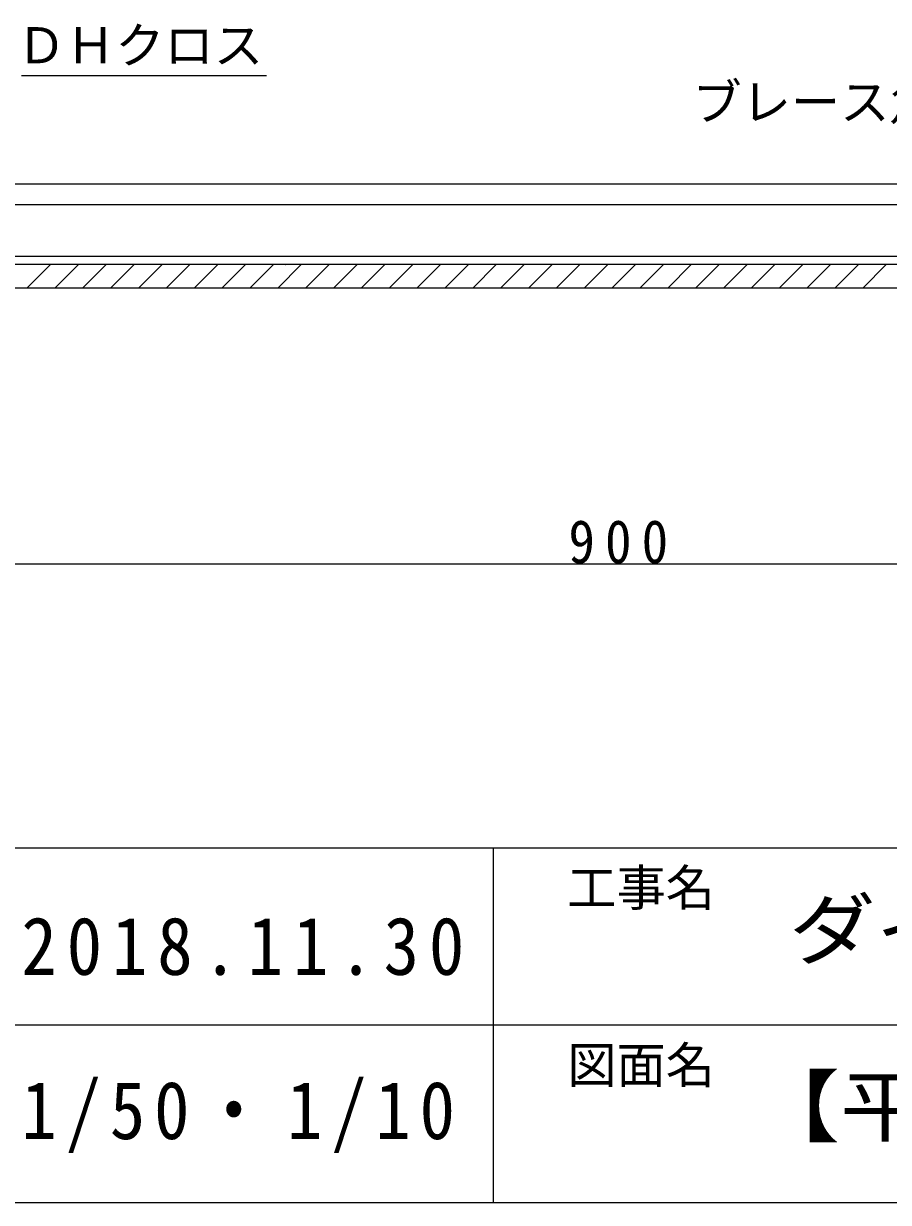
# Model space of a CAD drawing. Units: millimetres at full size, sheet at 1:10; details may follow other scales. Extents: x -2077 to 2023, y -1433 to 1417.
# Drawn here: x -29 to 410, y -1433 to -835 of the extents above; entities that cross this region are included whole.
import ezdxf
from ezdxf.enums import TextEntityAlignment as Align

# ---------------------------------------------------------------- set-up
doc = ezdxf.new("R2010")
doc.units = ezdxf.units.MM
doc.header["$LTSCALE"] = 10
for name, color, linetype, lineweight in [('1-0_断面', 7, 'Continuous', 9), ('1-1_寸法', 7, 'Continuous', 9), ('1-2_文字', 7, 'Continuous', 9), ('F-0_図枠', 7, 'Continuous', 9)]:
    doc.layers.add(name, color=color, linetype=linetype, lineweight=lineweight)
doc.styles.add('ＭＳ ゴシック', font='')
doc.styles.get('ＭＳ ゴシック').set_extended_font_data('MS Gothic')

msp = doc.modelspace()

# ---------------------------------------------------------------- linework, layer by layer
at = {"layer": '1-0_断面'}
for p, q in [((-253.81, -915.9), (641.05, -915.9)), ((-253.81, -926.5), (1689.45, -926.5)), ((1689.45, -952.9), (-253.81, -952.9)), ((1689.45, -956.9), (-253.81, -956.9)), ((-27.53, -968.9), (-15.53, -956.9)), ((-13.39, -968.9), (-1.39, -956.9)), ((0.75, -968.9), (12.75, -956.9)), ((14.9, -968.9), (26.9, -956.9)), ((29.04, -968.9), (41.04, -956.9)), ((43.18, -968.9), (55.18, -956.9)), ((57.32, -968.9), (69.32, -956.9)), ((71.46, -968.9), (83.46, -956.9)), ((85.61, -968.9), (97.61, -956.9)), ((99.75, -968.9), (111.75, -956.9)), ((103.62, -956.95), (103.66, -956.9)), ((113.89, -968.9), (125.89, -956.9)), ((128.03, -968.9), (140.03, -956.9)), ((142.17, -968.9), (154.17, -956.9)), ((156.32, -968.9), (168.32, -956.9)), ((170.46, -968.9), (182.46, -956.9)), ((184.6, -968.9), (196.6, -956.9)), ((198.74, -968.9), (210.74, -956.9)), ((212.89, -968.9), (224.89, -956.9)), ((227.03, -968.9), (239.03, -956.9)), ((241.17, -968.9), (253.17, -956.9)), ((255.31, -968.9), (267.31, -956.9)), ((259.18, -956.95), (259.22, -956.9)), ((269.45, -968.9), (281.45, -956.9)), ((283.6, -968.9), (295.6, -956.9)), ((297.74, -968.9), (309.74, -956.9)), ((311.88, -968.9), (323.88, -956.9)), ((326.02, -968.9), (338.02, -956.9)), ((340.16, -968.9), (352.16, -956.9)), ((354.31, -968.9), (366.31, -956.9)), ((368.45, -968.9), (380.45, -956.9)), ((382.59, -968.9), (394.59, -956.9)), ((396.73, -968.9), (408.73, -956.9)), ((1689.45, -968.9), (-253.81, -968.9))]:
    msp.add_line(p, q, dxfattribs=at)
at = {"layer": '1-1_寸法'}
msp.add_line((-182.65, -1108.82), (727.35, -1108.82), dxfattribs=at)
at = {"layer": '1-2_文字'}
msp.add_line((-30.31, -860.93), (94.03, -860.93), dxfattribs=at)
at = {"layer": 'F-0_図枠'}
for p, q in [((-2077.43, -1252.82), (2022.57, -1252.82)), ((209.25, -1432.82), (209.25, -1252.82)), ((1362.57, -1342.82), (-197.43, -1342.82)), ((-2077.43, -1432.82), (2022.57, -1432.82))]:
    msp.add_line(p, q, dxfattribs=at)

# ---------------------------------------------------------------- texts
at = {"layer": '1-1_寸法', "insert": (247.35, -1108.82), "char_height": 21.99, "attachment_point": 7, "style": 'ＭＳ ゴシック'}
msp.add_mtext('\\T1.38;\\W0.9;900', dxfattribs=at)
at = {"layer": '1-2_文字', "style": 'ＭＳ ゴシック'}
for s, p in [('ＤＨクロス', (-32.7, -860.31)), ('ブレース角度60°以下', (310.31, -889.06))]:
    msp.add_text(s, height=18.33, dxfattribs=at).set_placement(p, align=Align.BOTTOM_LEFT)
at = {"layer": 'F-0_図枠', "style": 'ＭＳ ゴシック'}
for s, p in [('工事名', (246.75, -1287.82)), ('図面名', (246.75, -1377.82))]:
    msp.add_text(s, height=18.33, dxfattribs=at).set_placement(p, align=Align.BOTTOM_LEFT)
for s, width, p in [('ダイケンハイブリッド天井\u3000標準図〈参考図〉', 1.1, (359.25, -1317.82)), ('【平天井】直張仕上・基本軸組300×900', 1.15, (339.25, -1407.62))]:
    msp.add_text(s, height=29.33, dxfattribs=dict(at, width=width)).set_placement(p, align=Align.BOTTOM_LEFT)
at = {"layer": 'F-0_図枠', "char_height": 29.33, "attachment_point": 7, "style": 'ＭＳ ゴシック'}
for s, insert in [('\\T1.28;\\W0.9;2018.11.30', (-30.34, -1317.82)), ('\\T1.25;\\W0.9;1/50・1/10', (-30.34, -1407.82))]:
    msp.add_mtext(s, dxfattribs=dict(at, insert=insert))

doc.saveas('drawing.dxf')
